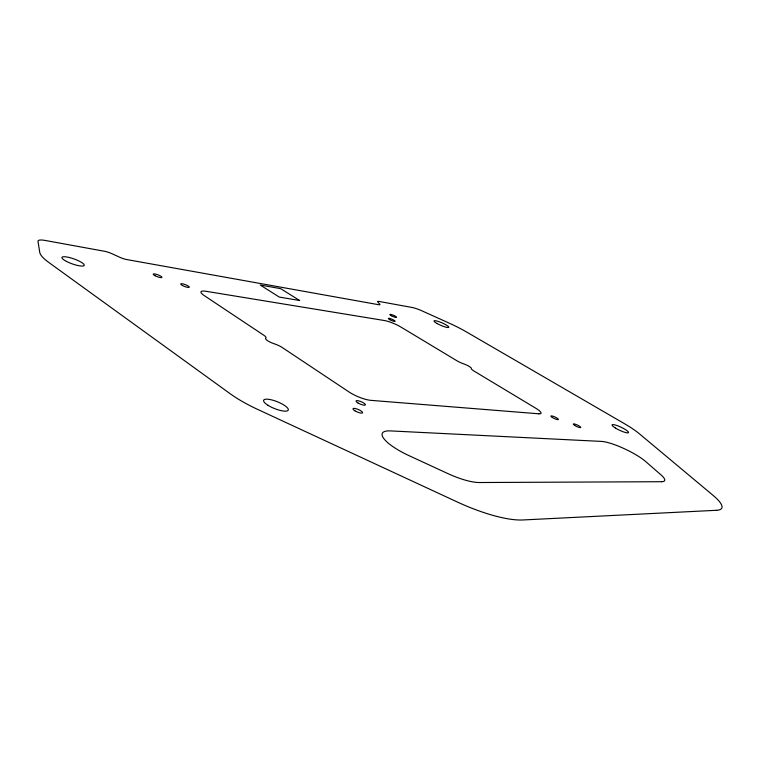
<?xml version="1.0" encoding="UTF-8"?>
<svg xmlns="http://www.w3.org/2000/svg" width="760" height="760" viewBox="0 0 760 760"><rect width="100%" height="100%" fill="white"/><g stroke="black" fill="none" stroke-linecap="round" stroke-linejoin="round"><path stroke-width="1.14" d="M716.632 510.283L522.87 519.964A74.546 20.634 24.6 0 1 457.168 501.933L257.925 409.535A65.73 17.936 21.8 0 1 230.061 393.651L48.849 262.495A59.299 13.281 19.8 0 1 39.729 252.263L38 241.376A16.644 3.591 19.5 0 1 45.296 240.464L104.623 251.303A7.819 1.643 20.1 0 1 111.929 253.697L119.614 257.212A7.714 1.605 20.3 0 0 126.863 259.578L378.546 304.694A5.938 1.045 22.9 0 0 379.715 304.057L377.805 302.043A5.89 1.036 22.9 0 1 378.964 301.425L412.205 307.496A11.381 1.938 23.3 0 1 422.028 310.878L448.884 323A41.325 7.21 23.5 0 1 466.393 331.901L624.311 423.605A45.923 8.635 25.1 0 1 639.264 433.694L712.956 495.264A58.615 12.027 26 0 1 716.632 510.283M661.523 481.716L479.294 482.524A36.1 9.7 24.3 0 1 447.839 473.575L409.051 455.658A35.967 9.662 23.7 0 1 383.809 438.567A35.967 9.662 23.7 0 1 390.535 430.91L601.531 441.417A28.338 5.757 25.5 0 1 645.553 461.443L660.896 474.781A29.079 6.013 25.7 0 1 661.523 481.716M538.859 413.801L370.937 400.358A16.53 4.075 22.9 0 1 349.087 392.008L282.34 347.577A9.7 2.289 21.8 0 0 274.227 343.786A7.989 1.862 21.8 0 1 265.762 338.143A9.595 2.232 21.6 0 0 263.729 335.188L204.174 295.545A15.181 3.287 21.2 0 1 206.083 291.298L384.474 320.54A12.606 2.365 23.1 0 1 400.795 326.99L456.817 360.705A7.733 1.492 23.7 0 0 463.524 363.793A6.507 1.264 23.8 0 1 471.399 368.534A7.819 1.52 23.9 0 0 474.154 371.146L535.677 408.177A13.746 2.793 24.5 0 1 538.859 413.801M299.63 300.513L279.262 297.065L260.195 285.01L280.649 288.648L299.63 300.513M354.92 410.808A5.225 1.358 22.9 0 0 362.606 412.775A5.225 1.358 22.9 0 0 355.841 408.642A5.225 1.358 22.9 0 0 354.92 410.808M357.931 402.933A5.092 1.292 22.9 0 0 365.408 404.88A5.092 1.292 22.9 0 0 358.805 400.881A5.092 1.292 22.9 0 0 357.931 402.933M182.457 285.513A4.598 0.988 20.9 0 0 189.287 287.242A4.598 0.988 20.9 0 0 183.255 283.983A4.598 0.988 20.9 0 0 182.457 285.513M154.926 275.671A4.655 0.997 20.6 0 0 161.909 277.447A4.655 0.997 20.6 0 0 155.895 274.189A4.655 0.997 20.6 0 0 154.926 275.671M391.276 315.695A3.639 0.655 23 0 0 396.54 317.319A3.639 0.655 23 0 0 391.751 314.659A3.639 0.655 23 0 0 391.276 315.695M389.756 319.675A3.705 0.684 23 0 0 395.115 321.319A3.705 0.684 23 0 0 390.241 318.601A3.705 0.684 23 0 0 389.756 319.675M574.721 425.457A4.094 0.817 25 0 0 580.716 427.528A4.094 0.817 25 0 0 575.624 424.308A4.094 0.817 25 0 0 574.721 425.457M552.292 417.44A4.114 0.827 24.8 0 0 558.362 419.539A4.114 0.827 24.8 0 0 553.318 416.328A4.114 0.827 24.8 0 0 552.292 417.44M437 323.484A8.056 1.387 23.4 0 0 448.751 327.351A8.056 1.387 23.4 0 0 438.387 321.47A8.056 1.387 23.4 0 0 437 323.484M615.505 428.089A9.072 1.691 25.2 0 0 628.501 432.62A9.072 1.691 25.2 0 0 616.911 425.514A9.072 1.691 25.2 0 0 615.505 428.089M66.443 261.392A11.818 2.622 19.6 0 0 84.198 265.459A11.818 2.622 19.6 0 0 68.685 257.365A11.818 2.622 19.6 0 0 66.443 261.392M268.023 405.317A13.262 3.696 21.8 0 0 288.163 410.286A13.262 3.696 21.8 0 0 271.672 399.893A13.262 3.696 21.8 0 0 268.023 405.317"/></g></svg>
